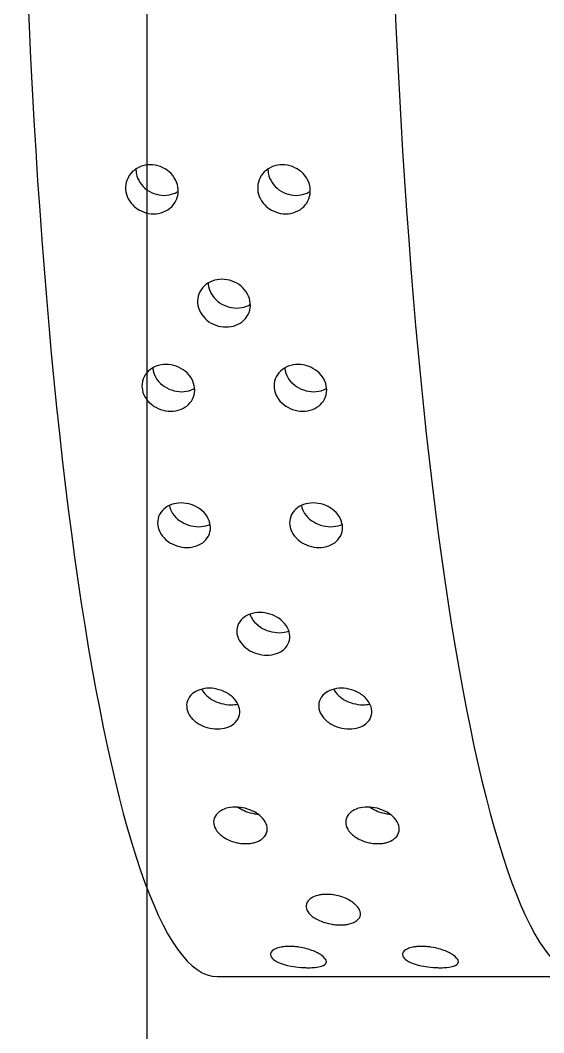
# Model space of a CAD drawing. Extents: x 648 to 724, y 789 to 934.
# Drawn here: x 671.293 to 672.019, y 838.34 to 839.744 of the extents above; entities that cross this region are included whole.
import ezdxf

# ---------------------------------------------------------------- set-up
doc = ezdxf.new("R2010")
doc.units = 0
doc.header["$MEASUREMENT"] = 0
doc.layers.add('1', color=4, linetype='Continuous')
doc.layers.add('1_CYAN', color=4, linetype='Continuous')

# ---------------------------------------------------------------- blocks, each defined once
blk = doc.blocks.new('2010GLOW')
at = {"layer": '1'}
blk.add_line((23.5879, 32.8124), (24.0968, 32.8124), dxfattribs=at)
for centre in [(23.5879, 34.6874), (24.0968, 34.6874)]:
    blk.add_ellipse(centre, major_axis=(0, -1.875), ratio=0.145722, start_param=3.141593, end_param=6.283185, dxfattribs=at)
at = {"layer": '1', "color": 3}
for points, knots in [([(23.4951, 33.9381), (23.4997, 33.9381), (23.5046, 33.9372), (23.5138, 33.9337), (23.5181, 33.9311), (23.5249, 33.9251), (23.528, 33.9212), (23.5323, 33.9128), (23.5335, 33.9082), (23.5341, 33.8997), (23.5335, 33.8951), (23.5303, 33.8867), (23.5278, 33.8829), (23.5217, 33.8769), (23.5178, 33.8743), (23.5091, 33.8709), (23.5043, 33.87), (23.4951, 33.87), (23.4902, 33.8709), (23.481, 33.8743), (23.4767, 33.8769), (23.4698, 33.8829), (23.4667, 33.8867), (23.4624, 33.8951), (23.4612, 33.8997), (23.4606, 33.9082), (23.4612, 33.9128), (23.4644, 33.9212), (23.467, 33.9251), (23.4731, 33.9311), (23.477, 33.9337), (23.4857, 33.9372), (23.4906, 33.9381), (23.4951, 33.9381)], [0, 0, 0, 0, 0.0138713, 0.0138713, 0.0277426, 0.0277426, 0.0418409, 0.0418409, 0.0559392, 0.0559392, 0.0700768, 0.0700768, 0.0842144, 0.0842144, 0.0980898, 0.0980898, 0.1119652, 0.1119652, 0.1258405, 0.1258405, 0.1397159, 0.1397159, 0.1538535, 0.1538535, 0.1679911, 0.1679911, 0.1820894, 0.1820894, 0.1961877, 0.1961877, 0.210059, 0.210059, 0.2239303, 0.2239303, 0.2239303, 0.2239303]), ([(23.4752, 33.9323), (23.4751, 33.9313), (23.4752, 33.9304), (23.4755, 33.9252), (23.4768, 33.9206), (23.4811, 33.9123), (23.4842, 33.9085), (23.4911, 33.9025), (23.4954, 33.8999), (23.5046, 33.8965), (23.5095, 33.8956), (23.5187, 33.8956), (23.5235, 33.8965), (23.53, 33.899), (23.532, 33.9001), (23.5339, 33.9013)], [0.05294318, 0.05294318, 0.05294318, 0.05294318, 0.055987, 0.055987, 0.07015487, 0.07015487, 0.08432275, 0.08432275, 0.0981971, 0.0981971, 0.11207146, 0.11207146, 0.12594581, 0.12594581, 0.1327949, 0.1327949, 0.1327949, 0.1327949]), ([(23.6783, 33.9381), (23.6829, 33.9381), (23.6878, 33.9372), (23.697, 33.9337), (23.7012, 33.9311), (23.7081, 33.9251), (23.7112, 33.9212), (23.7155, 33.9128), (23.7167, 33.9082), (23.7173, 33.8997), (23.7167, 33.8951), (23.7135, 33.8867), (23.7109, 33.8829), (23.7048, 33.8769), (23.701, 33.8743), (23.6922, 33.8709), (23.6874, 33.87), (23.6783, 33.87), (23.6733, 33.8709), (23.6641, 33.8743), (23.6599, 33.8769), (23.653, 33.8829), (23.6499, 33.8867), (23.6456, 33.8951), (23.6443, 33.8997), (23.6438, 33.9082), (23.6444, 33.9128), (23.6476, 33.9212), (23.6501, 33.9251), (23.6562, 33.9311), (23.6602, 33.9337), (23.6689, 33.9372), (23.6737, 33.9381), (23.6783, 33.9381)], [0, 0, 0, 0, 0.0138713, 0.0138713, 0.0277426, 0.0277426, 0.0418409, 0.0418409, 0.0559392, 0.0559392, 0.0700768, 0.0700768, 0.0842144, 0.0842144, 0.0980898, 0.0980898, 0.1119652, 0.1119652, 0.1258405, 0.1258405, 0.1397159, 0.1397159, 0.1538535, 0.1538535, 0.1679911, 0.1679911, 0.1820894, 0.1820894, 0.1961877, 0.1961877, 0.210059, 0.210059, 0.2239303, 0.2239303, 0.2239303, 0.2239303]), ([(23.6583, 33.9323), (23.6583, 33.9313), (23.6583, 33.9304), (23.6587, 33.9252), (23.6599, 33.9206), (23.6643, 33.9123), (23.6674, 33.9085), (23.6743, 33.9025), (23.6785, 33.8999), (23.6877, 33.8965), (23.6927, 33.8956), (23.7018, 33.8956), (23.7066, 33.8965), (23.7131, 33.899), (23.7152, 33.9001), (23.717, 33.9013)], [0.05294318, 0.05294318, 0.05294318, 0.05294318, 0.055987, 0.055987, 0.07015487, 0.07015487, 0.08432275, 0.08432275, 0.0981971, 0.0981971, 0.11207146, 0.11207146, 0.12594581, 0.12594581, 0.1327949, 0.1327949, 0.1327949, 0.1327949]), ([(23.5945, 33.7793), (23.5991, 33.7793), (23.604, 33.7785), (23.6132, 33.7751), (23.6175, 33.7726), (23.6245, 33.7667), (23.6276, 33.7629), (23.6321, 33.7547), (23.6334, 33.7503), (23.6341, 33.7419), (23.6335, 33.7375), (23.6305, 33.7293), (23.6279, 33.7255), (23.6219, 33.7197), (23.6181, 33.7172), (23.6095, 33.7139), (23.6047, 33.7131), (23.5955, 33.7131), (23.5906, 33.7139), (23.5814, 33.7172), (23.5771, 33.7197), (23.5701, 33.7255), (23.5669, 33.7293), (23.5624, 33.7375), (23.5611, 33.7419), (23.5604, 33.7503), (23.561, 33.7547), (23.5641, 33.7629), (23.5666, 33.7667), (23.5727, 33.7726), (23.5765, 33.7751), (23.5852, 33.7785), (23.5899, 33.7793), (23.5945, 33.7793)], [0, 0, 0, 0, 0.0138548, 0.0138548, 0.0277096, 0.0277096, 0.0421225, 0.0421225, 0.0565354, 0.0565354, 0.0710126, 0.0710126, 0.0854897, 0.0854897, 0.0993515, 0.0993515, 0.1132132, 0.1132132, 0.127075, 0.127075, 0.1409367, 0.1409367, 0.1554139, 0.1554139, 0.169891, 0.169891, 0.1843039, 0.1843039, 0.1987169, 0.1987169, 0.2125717, 0.2125717, 0.2264264, 0.2264264, 0.2264264, 0.2264264]), ([(23.5754, 33.7741), (23.5754, 33.7735), (23.5754, 33.7728), (23.5758, 33.7681), (23.5772, 33.7636), (23.5817, 33.7555), (23.5849, 33.7517), (23.5919, 33.746), (23.5962, 33.7435), (23.6054, 33.7402), (23.6103, 33.7394), (23.6195, 33.7394), (23.6242, 33.7402), (23.6304, 33.7426), (23.6322, 33.7434), (23.6338, 33.7444)], [0.05447947, 0.05447947, 0.05447947, 0.05447947, 0.05665874, 0.05665874, 0.07120955, 0.07120955, 0.08576037, 0.08576037, 0.09961959, 0.09961959, 0.11347881, 0.11347881, 0.12733802, 0.12733802, 0.13333396, 0.13333396, 0.13333396, 0.13333396]), ([(23.5169, 33.6611), (23.5215, 33.6611), (23.5264, 33.6603), (23.5356, 33.657), (23.5399, 33.6546), (23.547, 33.6489), (23.5502, 33.6451), (23.5548, 33.6371), (23.5561, 33.6327), (23.557, 33.6245), (23.5565, 33.6202), (23.5535, 33.6121), (23.551, 33.6084), (23.545, 33.6028), (23.5412, 33.6004), (23.5327, 33.5972), (23.5279, 33.5964), (23.5188, 33.5964), (23.5139, 33.5972), (23.5047, 33.6004), (23.5004, 33.6028), (23.4933, 33.6084), (23.49, 33.6121), (23.4854, 33.6202), (23.484, 33.6245), (23.4832, 33.6327), (23.4837, 33.6371), (23.4867, 33.6451), (23.4892, 33.6489), (23.4952, 33.6546), (23.499, 33.657), (23.5076, 33.6603), (23.5124, 33.6611), (23.5169, 33.6611)], [0, 0, 0, 0, 0.0138375, 0.0138375, 0.027675, 0.027675, 0.0424425, 0.0424425, 0.0572099, 0.0572099, 0.0720648, 0.0720648, 0.0869196, 0.0869196, 0.1007671, 0.1007671, 0.1146145, 0.1146145, 0.128462, 0.128462, 0.1423095, 0.1423095, 0.1571643, 0.1571643, 0.1720192, 0.1720192, 0.1867866, 0.1867866, 0.201554, 0.201554, 0.2153916, 0.2153916, 0.2292291, 0.2292291, 0.2292291, 0.2292291]), ([(23.4986, 33.6564), (23.4986, 33.6561), (23.4986, 33.6557), (23.4991, 33.6513), (23.5005, 33.647), (23.5051, 33.639), (23.5084, 33.6353), (23.5156, 33.6297), (23.5199, 33.6274), (23.5291, 33.6242), (23.534, 33.6234), (23.5431, 33.6234), (23.5479, 33.6242), (23.5537, 33.6264), (23.5552, 33.6271), (23.5566, 33.6278)], [0.05617633, 0.05617633, 0.05617633, 0.05617633, 0.05742541, 0.05742541, 0.07240619, 0.07240619, 0.08738697, 0.08738697, 0.10123039, 0.10123039, 0.11507381, 0.11507381, 0.12891724, 0.12891724, 0.13403982, 0.13403982, 0.13403982, 0.13403982]), ([(23.7001, 33.6611), (23.7047, 33.6611), (23.7096, 33.6603), (23.7188, 33.657), (23.723, 33.6546), (23.7301, 33.6489), (23.7334, 33.6451), (23.738, 33.6371), (23.7393, 33.6327), (23.7401, 33.6245), (23.7396, 33.6202), (23.7366, 33.6121), (23.7341, 33.6084), (23.7282, 33.6028), (23.7244, 33.6004), (23.7159, 33.5972), (23.7111, 33.5964), (23.702, 33.5964), (23.697, 33.5972), (23.6878, 33.6004), (23.6836, 33.6028), (23.6764, 33.6084), (23.6732, 33.6121), (23.6686, 33.6202), (23.6672, 33.6245), (23.6664, 33.6327), (23.6669, 33.6371), (23.6699, 33.6451), (23.6724, 33.6489), (23.6784, 33.6546), (23.6822, 33.657), (23.6908, 33.6603), (23.6955, 33.6611), (23.7001, 33.6611)], [0, 0, 0, 0, 0.0138375, 0.0138375, 0.027675, 0.027675, 0.0424425, 0.0424425, 0.0572099, 0.0572099, 0.0720648, 0.0720648, 0.0869196, 0.0869196, 0.1007671, 0.1007671, 0.1146145, 0.1146145, 0.128462, 0.128462, 0.1423095, 0.1423095, 0.1571643, 0.1571643, 0.1720192, 0.1720192, 0.1867866, 0.1867866, 0.201554, 0.201554, 0.2153916, 0.2153916, 0.2292291, 0.2292291, 0.2292291, 0.2292291]), ([(23.6817, 33.6564), (23.6818, 33.6561), (23.6818, 33.6557), (23.6823, 33.6513), (23.6836, 33.647), (23.6883, 33.639), (23.6916, 33.6353), (23.6988, 33.6297), (23.703, 33.6274), (23.7122, 33.6242), (23.7172, 33.6234), (23.7263, 33.6234), (23.731, 33.6242), (23.7369, 33.6264), (23.7384, 33.6271), (23.7398, 33.6278)], [0.05617633, 0.05617633, 0.05617633, 0.05617633, 0.05742541, 0.05742541, 0.07240619, 0.07240619, 0.08738697, 0.08738697, 0.10123039, 0.10123039, 0.11507381, 0.11507381, 0.12891724, 0.12891724, 0.13403982, 0.13403982, 0.13403982, 0.13403982]), ([(23.5379, 33.4692), (23.5424, 33.4692), (23.5473, 33.4684), (23.5565, 33.4654), (23.5607, 33.4631), (23.5681, 33.4577), (23.5715, 33.4541), (23.5763, 33.4462), (23.5778, 33.4421), (23.5788, 33.4342), (23.5784, 33.43), (23.5756, 33.4223), (23.5731, 33.4187), (23.5672, 33.4134), (23.5635, 33.4111), (23.5552, 33.4081), (23.5505, 33.4074), (23.5414, 33.4074), (23.5365, 33.4081), (23.5273, 33.4111), (23.5231, 33.4134), (23.5157, 33.4187), (23.5123, 33.4223), (23.5074, 33.43), (23.5059, 33.4342), (23.5049, 33.4421), (23.5052, 33.4462), (23.5081, 33.4541), (23.5106, 33.4577), (23.5165, 33.4631), (23.5202, 33.4654), (23.5286, 33.4684), (23.5333, 33.4692), (23.5379, 33.4692)], [0, 0, 0, 0, 0.0137992, 0.0137992, 0.0275983, 0.0275983, 0.0432499, 0.0432499, 0.0589015, 0.0589015, 0.0746941, 0.0746941, 0.0904868, 0.0904868, 0.1043038, 0.1043038, 0.1181207, 0.1181207, 0.1319377, 0.1319377, 0.1457547, 0.1457547, 0.1615473, 0.1615473, 0.17734, 0.17734, 0.1929915, 0.1929915, 0.2086431, 0.2086431, 0.2224423, 0.2224423, 0.2362415, 0.2362415, 0.2362415, 0.2362415]), ([(23.721, 33.4692), (23.7256, 33.4692), (23.7305, 33.4684), (23.7397, 33.4654), (23.7439, 33.4631), (23.7512, 33.4577), (23.7546, 33.4541), (23.7595, 33.4462), (23.761, 33.4421), (23.762, 33.4342), (23.7616, 33.43), (23.7587, 33.4223), (23.7563, 33.4187), (23.7503, 33.4134), (23.7467, 33.4111), (23.7384, 33.4081), (23.7337, 33.4074), (23.7245, 33.4074), (23.7196, 33.4081), (23.7105, 33.4111), (23.7062, 33.4134), (23.6989, 33.4187), (23.6954, 33.4223), (23.6905, 33.43), (23.689, 33.4342), (23.688, 33.4421), (23.6884, 33.4462), (23.6913, 33.4541), (23.6937, 33.4577), (23.6997, 33.4631), (23.7034, 33.4654), (23.7118, 33.4684), (23.7165, 33.4692), (23.721, 33.4692)], [0, 0, 0, 0, 0.0137992, 0.0137992, 0.0275983, 0.0275983, 0.0432499, 0.0432499, 0.0589015, 0.0589015, 0.0746941, 0.0746941, 0.0904868, 0.0904868, 0.1043038, 0.1043038, 0.1181207, 0.1181207, 0.1319377, 0.1319377, 0.1457547, 0.1457547, 0.1615473, 0.1615473, 0.17734, 0.17734, 0.1929915, 0.1929915, 0.2086431, 0.2086431, 0.2224423, 0.2224423, 0.2362415, 0.2362415, 0.2362415, 0.2362415]), ([(23.5215, 33.4657), (23.5221, 33.4621), (23.5236, 33.4583), (23.5284, 33.4508), (23.5319, 33.4473), (23.5393, 33.4421), (23.5435, 33.4399), (23.5527, 33.4369), (23.5576, 33.4362), (23.5667, 33.4362), (23.5714, 33.4369), (23.5764, 33.4387), (23.5773, 33.4391), (23.5781, 33.4394)], [0.06062855, 0.06062855, 0.06062855, 0.06062855, 0.07544879, 0.07544879, 0.09151617, 0.09151617, 0.10532637, 0.10532637, 0.11913657, 0.11913657, 0.13294677, 0.13294677, 0.13590198, 0.13590198, 0.13590198, 0.13590198]), ([(23.7047, 33.4657), (23.7053, 33.4621), (23.7068, 33.4583), (23.7116, 33.4508), (23.715, 33.4473), (23.7224, 33.4421), (23.7267, 33.4399), (23.7358, 33.4369), (23.7407, 33.4362), (23.7498, 33.4362), (23.7545, 33.4369), (23.7596, 33.4387), (23.7604, 33.4391), (23.7613, 33.4394)], [0.06062855, 0.06062855, 0.06062855, 0.06062855, 0.07544879, 0.07544879, 0.09151617, 0.09151617, 0.10532637, 0.10532637, 0.11913657, 0.11913657, 0.13294677, 0.13294677, 0.13590198, 0.13590198, 0.13590198, 0.13590198]), ([(23.6471, 33.3172), (23.6516, 33.3172), (23.6565, 33.3164), (23.6656, 33.3136), (23.6698, 33.3115), (23.6773, 33.3064), (23.6809, 33.3028), (23.6861, 33.2953), (23.6876, 33.2913), (23.6889, 33.2838), (23.6886, 33.2797), (23.6859, 33.2722), (23.6834, 33.2688), (23.6775, 33.2637), (23.674, 33.2617), (23.6659, 33.2589), (23.6613, 33.2582), (23.6522, 33.2582), (23.6473, 33.2589), (23.6382, 33.2617), (23.634, 33.2637), (23.6264, 33.2688), (23.6228, 33.2722), (23.6175, 33.2797), (23.6159, 33.2838), (23.6147, 33.2913), (23.615, 33.2953), (23.6177, 33.3028), (23.6202, 33.3064), (23.6261, 33.3115), (23.6297, 33.3136), (23.6379, 33.3164), (23.6425, 33.3172), (23.6471, 33.3172)], [0, 0, 0, 0, 0.0137586, 0.0137586, 0.0275172, 0.0275172, 0.044295, 0.044295, 0.0610729, 0.0610729, 0.0780627, 0.0780627, 0.0950526, 0.0950526, 0.108841, 0.108841, 0.1226293, 0.1226293, 0.1364177, 0.1364177, 0.1502061, 0.1502061, 0.167196, 0.167196, 0.1841858, 0.1841858, 0.2009637, 0.2009637, 0.2177415, 0.2177415, 0.2315001, 0.2315001, 0.2452587, 0.2452587, 0.2452587, 0.2452587]), ([(23.6333, 33.3149), (23.6342, 33.3121), (23.6356, 33.3094), (23.6402, 33.303), (23.6439, 33.2996), (23.6515, 33.2947), (23.6557, 33.2927), (23.6648, 33.29), (23.6697, 33.2893), (23.6787, 33.2893), (23.6833, 33.29), (23.6873, 33.2914)], [0.06697775, 0.06697775, 0.06697775, 0.06697775, 0.07946388, 0.07946388, 0.09696122, 0.09696122, 0.11074218, 0.11074218, 0.12452314, 0.12452314, 0.13823061, 0.13823061, 0.13823061, 0.13823061]), ([(23.5769, 33.2123), (23.5815, 33.2123), (23.5863, 33.2116), (23.5953, 33.2089), (23.5995, 33.2069), (23.6073, 33.202), (23.611, 33.1986), (23.6164, 33.1913), (23.6181, 33.1874), (23.6195, 33.1802), (23.6193, 33.1763), (23.6167, 33.169), (23.6143, 33.1657), (23.6084, 33.1609), (23.6051, 33.159), (23.5971, 33.1565), (23.5925, 33.1558), (23.5834, 33.1558), (23.5786, 33.1565), (23.5696, 33.159), (23.5654, 33.1609), (23.5576, 33.1657), (23.5538, 33.169), (23.5483, 33.1763), (23.5466, 33.1802), (23.5452, 33.1874), (23.5453, 33.1913), (23.548, 33.1986), (23.5504, 33.202), (23.5563, 33.2069), (23.5598, 33.2089), (23.5678, 33.2116), (23.5724, 33.2123), (23.5769, 33.2123)], [0, 0, 0, 0, 0.0137254, 0.0137254, 0.0274508, 0.0274508, 0.0453851, 0.0453851, 0.0633195, 0.0633195, 0.0815469, 0.0815469, 0.0997743, 0.0997743, 0.1135448, 0.1135448, 0.1273153, 0.1273153, 0.1410857, 0.1410857, 0.1548562, 0.1548562, 0.1730836, 0.1730836, 0.191311, 0.191311, 0.2092454, 0.2092454, 0.2271798, 0.2271798, 0.2409052, 0.2409052, 0.2546305, 0.2546305, 0.2546305, 0.2546305]), ([(23.5663, 33.211), (23.5672, 33.2092), (23.5683, 33.2074), (23.5726, 33.2021), (23.5765, 33.1988), (23.5844, 33.1943), (23.5885, 33.1925), (23.5975, 33.19), (23.6023, 33.1893), (23.6102, 33.1893), (23.6135, 33.1897), (23.6166, 33.1904)], [0.07459591, 0.07459591, 0.07459591, 0.07459591, 0.08376941, 0.08376941, 0.10280122, 0.10280122, 0.11656798, 0.11656798, 0.13033474, 0.13033474, 0.14038295, 0.14038295, 0.14038295, 0.14038295]), ([(23.7601, 33.2123), (23.7646, 33.2123), (23.7695, 33.2116), (23.7785, 33.2089), (23.7827, 33.2069), (23.7904, 33.202), (23.7942, 33.1986), (23.7996, 33.1913), (23.8013, 33.1874), (23.8027, 33.1802), (23.8025, 33.1763), (23.7999, 33.169), (23.7975, 33.1657), (23.7916, 33.1609), (23.7882, 33.159), (23.7803, 33.1565), (23.7757, 33.1558), (23.7666, 33.1558), (23.7617, 33.1565), (23.7527, 33.159), (23.7486, 33.1609), (23.7408, 33.1657), (23.737, 33.169), (23.7315, 33.1763), (23.7298, 33.1802), (23.7283, 33.1874), (23.7285, 33.1913), (23.7311, 33.1986), (23.7336, 33.202), (23.7395, 33.2069), (23.7429, 33.2089), (23.751, 33.2116), (23.7556, 33.2123), (23.7601, 33.2123)], [0, 0, 0, 0, 0.0137254, 0.0137254, 0.0274508, 0.0274508, 0.0453851, 0.0453851, 0.0633195, 0.0633195, 0.0815469, 0.0815469, 0.0997743, 0.0997743, 0.1135448, 0.1135448, 0.1273153, 0.1273153, 0.1410857, 0.1410857, 0.1548562, 0.1548562, 0.1730836, 0.1730836, 0.191311, 0.191311, 0.2092454, 0.2092454, 0.2271798, 0.2271798, 0.2409052, 0.2409052, 0.2546305, 0.2546305, 0.2546305, 0.2546305]), ([(23.7495, 33.211), (23.7504, 33.2092), (23.7515, 33.2074), (23.7557, 33.2021), (23.7596, 33.1988), (23.7675, 33.1943), (23.7717, 33.1925), (23.7806, 33.19), (23.7855, 33.1893), (23.7933, 33.1893), (23.7966, 33.1897), (23.7997, 33.1904)], [0.07459591, 0.07459591, 0.07459591, 0.07459591, 0.08376941, 0.08376941, 0.10280122, 0.10280122, 0.11656798, 0.11656798, 0.13033474, 0.13033474, 0.14038295, 0.14038295, 0.14038295, 0.14038295]), ([(23.6131, 33.0475), (23.6176, 33.0475), (23.6224, 33.0469), (23.6313, 33.0446), (23.6353, 33.0429), (23.6436, 33.0386), (23.6477, 33.0354), (23.6538, 33.0286), (23.6557, 33.0251), (23.6575, 33.0185), (23.6575, 33.015), (23.6552, 33.0083), (23.6528, 33.0052), (23.647, 33.0011), (23.6439, 32.9995), (23.6383, 32.9979), (23.6362, 32.9975), (23.6319, 32.9969), (23.6297, 32.9968), (23.6252, 32.9968), (23.6228, 32.9969), (23.6182, 32.9975), (23.6159, 32.9979), (23.6093, 32.9995), (23.6053, 33.0011), (23.597, 33.0052), (23.5928, 33.0083), (23.5866, 33.015), (23.5846, 33.0185), (23.5827, 33.0251), (23.5827, 33.0286), (23.585, 33.0354), (23.5874, 33.0386), (23.5934, 33.0429), (23.5965, 33.0446), (23.6041, 33.0469), (23.6086, 33.0475), (23.6131, 33.0475)], [0, 0, 0, 0, 0.0136716, 0.0136716, 0.0273431, 0.0273431, 0.0484006, 0.0484006, 0.0694582, 0.0694582, 0.0910856, 0.0910856, 0.1127131, 0.1127131, 0.1264894, 0.1264894, 0.1333775, 0.1333775, 0.1402657, 0.1402657, 0.1471538, 0.1471538, 0.154042, 0.154042, 0.1678183, 0.1678183, 0.1894457, 0.1894457, 0.2110732, 0.2110732, 0.2321307, 0.2321307, 0.2531882, 0.2531882, 0.2668598, 0.2668598, 0.2805313, 0.2805313, 0.2805313, 0.2805313]), ([(23.6167, 33.0474), (23.6191, 33.0456), (23.622, 33.044), (23.6283, 33.0412), (23.6323, 33.0399), (23.6388, 33.0384), (23.641, 33.038), (23.6437, 33.0377), (23.644, 33.0377), (23.6443, 33.0377)], [0.10627562, 0.10627562, 0.10627562, 0.10627562, 0.12011122, 0.12011122, 0.13392931, 0.13392931, 0.14083836, 0.14083836, 0.14184706, 0.14184706, 0.14184706, 0.14184706]), ([(23.7963, 33.0475), (23.8008, 33.0475), (23.8056, 33.0469), (23.8144, 33.0446), (23.8185, 33.0429), (23.8267, 33.0386), (23.8309, 33.0354), (23.8369, 33.0286), (23.8388, 33.0251), (23.8407, 33.0185), (23.8407, 33.015), (23.8384, 33.0083), (23.836, 33.0052), (23.8301, 33.0011), (23.827, 32.9995), (23.8214, 32.9979), (23.8194, 32.9975), (23.8151, 32.9969), (23.8129, 32.9968), (23.8083, 32.9968), (23.806, 32.9969), (23.8014, 32.9975), (23.7991, 32.9979), (23.7925, 32.9995), (23.7885, 33.0011), (23.7801, 33.0052), (23.7759, 33.0083), (23.7697, 33.015), (23.7677, 33.0185), (23.7659, 33.0251), (23.7658, 33.0286), (23.7682, 33.0354), (23.7705, 33.0386), (23.7765, 33.0429), (23.7797, 33.0446), (23.7873, 33.0469), (23.7918, 33.0475), (23.7963, 33.0475)], [0, 0, 0, 0, 0.0136716, 0.0136716, 0.0273431, 0.0273431, 0.0484006, 0.0484006, 0.0694582, 0.0694582, 0.0910856, 0.0910856, 0.1127131, 0.1127131, 0.1264894, 0.1264894, 0.1333775, 0.1333775, 0.1402657, 0.1402657, 0.1471538, 0.1471538, 0.154042, 0.154042, 0.1678183, 0.1678183, 0.1894457, 0.1894457, 0.2110732, 0.2110732, 0.2321307, 0.2321307, 0.2531882, 0.2531882, 0.2668598, 0.2668598, 0.2805313, 0.2805313, 0.2805313, 0.2805313]), ([(23.7999, 33.0474), (23.8023, 33.0456), (23.8051, 33.044), (23.8115, 33.0412), (23.8154, 33.0399), (23.8219, 33.0384), (23.8242, 33.038), (23.8268, 33.0377), (23.8272, 33.0377), (23.8275, 33.0377)], [0.10627562, 0.10627562, 0.10627562, 0.10627562, 0.12011122, 0.12011122, 0.13392931, 0.13392931, 0.14083836, 0.14083836, 0.14184706, 0.14184706, 0.14184706, 0.14184706]), ([(23.7397, 32.9265), (23.742, 32.9265), (23.7443, 32.9263), (23.7488, 32.9258), (23.751, 32.9255), (23.7574, 32.9241), (23.7613, 32.9229), (23.7703, 32.9192), (23.775, 32.9163), (23.7819, 32.9104), (23.7841, 32.9074), (23.7866, 32.9019), (23.787, 32.8988), (23.7851, 32.8932), (23.7829, 32.8905), (23.777, 32.8873), (23.7743, 32.8862), (23.7692, 32.885), (23.7673, 32.8847), (23.7632, 32.8842), (23.761, 32.8841), (23.7564, 32.8841), (23.7541, 32.8842), (23.7496, 32.8847), (23.7473, 32.885), (23.741, 32.8862), (23.7372, 32.8873), (23.7281, 32.8905), (23.7233, 32.8932), (23.7161, 32.8988), (23.7137, 32.9019), (23.7112, 32.9074), (23.7108, 32.9104), (23.7127, 32.9163), (23.7149, 32.9192), (23.721, 32.9229), (23.7239, 32.9241), (23.7292, 32.9255), (23.7311, 32.9258), (23.7353, 32.9263), (23.7375, 32.9265), (23.7397, 32.9265)], [0, 0, 0, 0, 0.0068348, 0.0068348, 0.0136695, 0.0136695, 0.027339, 0.027339, 0.0535624, 0.0535624, 0.0797858, 0.0797858, 0.1072813, 0.1072813, 0.1347768, 0.1347768, 0.1487269, 0.1487269, 0.155702, 0.155702, 0.162677, 0.162677, 0.1696521, 0.1696521, 0.1766272, 0.1766272, 0.1905773, 0.1905773, 0.2180728, 0.2180728, 0.2455682, 0.2455682, 0.2717917, 0.2717917, 0.2980151, 0.2980151, 0.3116846, 0.3116846, 0.3185193, 0.3185193, 0.3253541, 0.3253541, 0.3253541, 0.3253541]), ([(23.6881, 32.8544), (23.6903, 32.8544), (23.6926, 32.8543), (23.697, 32.8539), (23.6991, 32.8537), (23.7052, 32.8528), (23.7088, 32.8519), (23.7191, 32.8492), (23.7244, 32.8468), (23.7325, 32.8423), (23.7352, 32.8401), (23.7405, 32.8341), (23.7409, 32.8297), (23.7305, 32.8263), (23.7274, 32.8256), (23.722, 32.8251), (23.7206, 32.825), (23.7175, 32.8248), (23.7158, 32.8248), (23.7126, 32.8248), (23.7108, 32.8248), (23.7074, 32.825), (23.7057, 32.8251), (23.699, 32.8256), (23.6942, 32.8263), (23.6758, 32.8297), (23.6675, 32.8341), (23.6623, 32.8401), (23.6614, 32.8423), (23.6625, 32.8468), (23.6644, 32.8492), (23.6707, 32.8519), (23.6732, 32.8528), (23.678, 32.8537), (23.6798, 32.8539), (23.6837, 32.8543), (23.6858, 32.8544), (23.6881, 32.8544)], [0, 0, 0, 0, 0.0069049, 0.0069049, 0.0138098, 0.0138098, 0.0276196, 0.0276196, 0.0621946, 0.0621946, 0.0967696, 0.0967696, 0.172591, 0.172591, 0.1905104, 0.1905104, 0.1954315, 0.1954315, 0.2003527, 0.2003527, 0.2052739, 0.2052739, 0.2101951, 0.2101951, 0.2281145, 0.2281145, 0.3039359, 0.3039359, 0.3385109, 0.3385109, 0.3730859, 0.3730859, 0.3868957, 0.3868957, 0.3938006, 0.3938006, 0.4007055, 0.4007055, 0.4007055, 0.4007055]), ([(23.8712, 32.8544), (23.8735, 32.8544), (23.8758, 32.8543), (23.8802, 32.8539), (23.8823, 32.8537), (23.8884, 32.8528), (23.892, 32.8519), (23.9022, 32.8492), (23.9075, 32.8468), (23.9156, 32.8423), (23.9184, 32.8401), (23.9236, 32.8341), (23.9241, 32.8297), (23.9137, 32.8263), (23.9106, 32.8256), (23.9052, 32.8251), (23.9038, 32.825), (23.9007, 32.8248), (23.899, 32.8248), (23.8958, 32.8248), (23.894, 32.8248), (23.8905, 32.825), (23.8889, 32.8251), (23.8822, 32.8256), (23.8774, 32.8263), (23.8589, 32.8297), (23.8507, 32.8341), (23.8454, 32.8401), (23.8445, 32.8423), (23.8456, 32.8468), (23.8475, 32.8492), (23.8539, 32.8519), (23.8563, 32.8528), (23.8611, 32.8537), (23.8629, 32.8539), (23.8668, 32.8543), (23.869, 32.8544), (23.8712, 32.8544)], [0, 0, 0, 0, 0.0069049, 0.0069049, 0.0138098, 0.0138098, 0.0276196, 0.0276196, 0.0621946, 0.0621946, 0.0967696, 0.0967696, 0.172591, 0.172591, 0.1905104, 0.1905104, 0.1954315, 0.1954315, 0.2003527, 0.2003527, 0.2052739, 0.2052739, 0.2101951, 0.2101951, 0.2281145, 0.2281145, 0.3039359, 0.3039359, 0.3385109, 0.3385109, 0.3730859, 0.3730859, 0.3868957, 0.3868957, 0.3938006, 0.3938006, 0.4007055, 0.4007055, 0.4007055, 0.4007055])]:
    blk.add_open_spline(points, degree=3, knots=knots, dxfattribs=at)
at = {"layer": '1_CYAN', "color": 3}
blk.add_line((23.4909, 32.2654), (23.4909, 38.9689), dxfattribs=at)

msp = doc.modelspace()

# ---------------------------------------------------------------- block references
at = {"layer": '1'}
msp.add_blockref('2010GLOW', (647.9779, 805.6054), dxfattribs=at)

doc.saveas('drawing.dxf')
